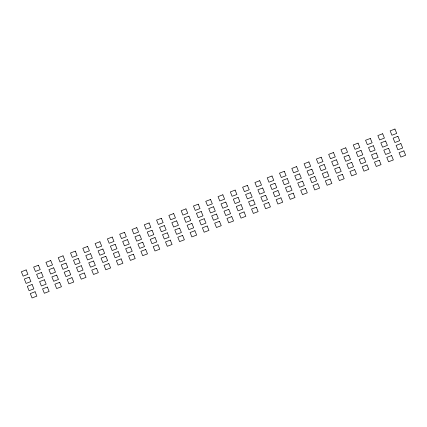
<?xml version="1.0" encoding="UTF-8"?>
<svg xmlns="http://www.w3.org/2000/svg" width="427" height="427" viewBox="0 0 427 427"><rect width="100%" height="100%" fill="white"/><g stroke="black" fill="none" stroke-linecap="round" stroke-linejoin="round"><path stroke-width="0.64" d="M26.143 269.928L21.35 271.764L23.133 276.125L27.931 274.294L26.143 269.928M38.435 265.236L33.642 267.067L35.43 271.433L40.223 269.597L38.435 265.236M50.733 260.539L45.935 262.37L47.723 266.736L52.516 264.905L50.733 260.539M63.025 255.842L58.227 257.673L60.015 262.039L64.808 260.208L63.025 255.842M75.317 251.145L70.524 252.976L72.307 257.342L77.1 255.511L75.317 251.145M87.61 246.448L82.817 248.279L84.599 252.645L89.398 250.814L87.61 246.448M99.902 241.751L95.109 243.587L96.892 247.948L101.69 246.117L99.902 241.751M112.194 237.06L107.401 238.89L109.189 243.257L113.982 241.42L112.194 237.06M124.492 232.363L119.693 234.193L121.481 238.56L126.275 236.729L124.492 232.363M136.784 227.666L131.986 229.496L133.774 233.863L138.567 232.032L136.784 227.666M149.076 222.969L144.283 224.799L146.066 229.166L150.859 227.335L149.076 222.969M161.369 218.272L156.576 220.102L158.358 224.469L163.151 222.638L161.369 218.272M173.661 213.575L168.868 215.405L170.651 219.772L175.449 217.941L173.661 213.575M185.953 208.883L181.16 210.714L182.948 215.08L187.741 213.244L185.953 208.883M198.245 204.186L193.452 206.017L195.24 210.383L200.033 208.552L198.245 204.186M210.543 199.489L205.745 201.32L207.533 205.686L212.326 203.855L210.543 199.489M222.835 194.792L218.042 196.623L219.825 200.989L224.618 199.158L222.835 194.792M235.128 190.095L230.334 191.926L232.117 196.292L236.91 194.461L235.128 190.095M247.42 185.398L242.627 187.229L244.409 191.595L249.208 189.764L247.42 185.398M259.712 180.701L254.919 182.537L256.707 186.898L261.5 185.067L259.712 180.701M272.004 176.009L267.211 177.84L268.999 182.206L273.792 180.37L272.004 176.009M284.302 171.312L279.504 173.143L281.292 177.509L286.085 175.678L284.302 171.312M296.594 166.615L291.801 168.446L293.584 172.812L298.377 170.981L296.594 166.615M308.886 161.918L304.093 163.749L305.876 168.115L310.669 166.284L308.886 161.918M321.179 157.221L316.386 159.052L318.168 163.418L322.967 161.587L321.179 157.221M333.471 152.524L328.678 154.36L330.461 158.721L335.259 156.89L333.471 152.524M345.763 147.833L340.97 149.663L342.758 154.03L347.551 152.193L345.763 147.833M358.061 143.136L353.262 144.966L355.05 149.333L359.844 147.502L358.061 143.136M370.353 138.439L365.555 140.269L367.343 144.636L372.136 142.805L370.353 138.439M382.645 133.742L377.852 135.572L379.635 139.939L384.428 138.108L382.645 133.742M394.938 129.045L390.145 130.875L391.927 135.242L396.726 133.411L394.938 129.045M29.121 277.208L24.323 279.039L26.111 283.405L30.904 281.569L29.121 277.208M41.414 272.511L36.621 274.342L38.403 278.708L43.196 276.877L41.414 272.511M53.706 267.814L48.913 269.645L50.696 274.011L55.494 272.18L53.706 267.814M65.998 263.117L61.205 264.948L62.988 269.314L67.786 267.483L65.998 263.117M78.29 258.42L73.497 260.251L75.285 264.617L80.079 262.786L78.29 258.42M90.588 253.723L85.79 255.554L87.578 259.92L92.371 258.089L90.588 253.723M102.88 249.032L98.082 250.862L99.87 255.229L104.663 253.392L102.88 249.032M115.173 244.335L110.379 246.165L112.162 250.532L116.955 248.701L115.173 244.335M127.465 239.638L122.672 241.468L124.454 245.835L129.248 244.004L127.465 239.638M139.757 234.941L134.964 236.771L136.747 241.138L141.545 239.307L139.757 234.941M152.049 230.244L147.256 232.074L149.044 236.441L153.837 234.61L152.049 230.244M164.342 225.547L159.549 227.377L161.337 231.744L166.13 229.913L164.342 225.547M176.639 220.85L171.841 222.686L173.629 227.047L178.422 225.216L176.639 220.85M188.931 216.158L184.138 217.989L185.921 222.355L190.714 220.519L188.931 216.158M201.224 211.461L196.431 213.292L198.213 217.658L203.006 215.827L201.224 211.461M213.516 206.764L208.723 208.595L210.506 212.961L215.304 211.13L213.516 206.764M225.808 202.067L221.015 203.898L222.803 208.264L227.596 206.433L225.808 202.067M238.101 197.37L233.307 199.201L235.096 203.567L239.889 201.736L238.101 197.37M250.398 192.673L245.6 194.509L247.388 198.87L252.181 197.039L250.398 192.673M262.69 187.981L257.897 189.812L259.68 194.178L264.473 192.342L262.69 187.981M274.983 183.284L270.19 185.115L271.972 189.481L276.765 187.65L274.983 183.284M287.275 178.587L282.482 180.418L284.265 184.784L289.063 182.953L287.275 178.587M299.567 173.89L294.774 175.721L296.562 180.087L301.355 178.256L299.567 173.89M311.859 169.193L307.066 171.024L308.854 175.39L313.648 173.559L311.859 169.193M324.157 164.496L319.359 166.333L321.147 170.693L325.94 168.862L324.157 164.496M336.449 159.805L331.651 161.636L333.439 166.002L338.232 164.165L336.449 159.805M348.742 155.108L343.948 156.939L345.731 161.305L350.524 159.474L348.742 155.108M361.034 150.411L356.241 152.242L358.023 156.608L362.822 154.777L361.034 150.411M373.326 145.714L368.533 147.545L370.316 151.911L375.114 150.08L373.326 145.714M385.618 141.017L380.825 142.848L382.613 147.214L387.406 145.383L385.618 141.017M397.916 136.32L393.118 138.151L394.906 142.517L399.699 140.686L397.916 136.32M32.094 284.483L27.301 286.314L29.084 290.68L33.882 288.849L32.094 284.483M44.387 279.786L39.594 281.617L41.382 285.983L46.175 284.152L44.387 279.786M56.684 275.089L51.886 276.92L53.674 281.286L58.467 279.455L56.684 275.089M68.977 270.392L64.178 272.223L65.966 276.589L70.759 274.758L68.977 270.392M81.269 265.695L76.476 267.526L78.258 271.892L83.051 270.061L81.269 265.695M93.561 260.998L88.768 262.835L90.551 267.195L95.349 265.364L93.561 260.998M105.853 256.307L101.06 258.138L102.843 262.504L107.641 260.667L105.853 256.307M118.146 251.61L113.352 253.441L115.141 257.807L119.934 255.976L118.146 251.61M130.438 246.913L125.645 248.744L127.433 253.11L132.226 251.279L130.438 246.913M142.735 242.216L137.937 244.047L139.725 248.413L144.518 246.582L142.735 242.216M155.028 237.519L150.235 239.35L152.017 243.716L156.81 241.885L155.028 237.519M167.32 232.822L162.527 234.658L164.31 239.019L169.103 237.188L167.32 232.822M179.612 228.13L174.819 229.961L176.602 234.327L181.4 232.491L179.612 228.13M191.904 223.433L187.111 225.264L188.899 229.63L193.693 227.799L191.904 223.433M204.197 218.736L199.404 220.567L201.192 224.933L205.985 223.102L204.197 218.736M216.494 214.039L211.696 215.87L213.484 220.236L218.277 218.405L216.494 214.039M228.787 209.342L223.994 211.173L225.776 215.539L230.569 213.708L228.787 209.342M241.079 204.645L236.286 206.481L238.069 210.842L242.862 209.011L241.079 204.645M253.371 199.953L248.578 201.784L250.361 206.15L255.159 204.314L253.371 199.953M265.663 195.256L260.87 197.087L262.658 201.453L267.451 199.622L265.663 195.256M277.956 190.559L273.163 192.39L274.951 196.756L279.744 194.925L277.956 190.559M290.253 185.862L285.455 187.693L287.243 192.059L292.036 190.228L290.253 185.862M302.546 181.165L297.752 182.996L299.535 187.362L304.328 185.531L302.546 181.165M314.838 176.468L310.045 178.299L311.827 182.665L316.62 180.834L314.838 176.468M327.13 171.771L322.337 173.608L324.12 177.968L328.918 176.137L327.13 171.771M339.422 167.08L334.629 168.911L336.412 173.277L341.21 171.446L339.422 167.08M351.715 162.383L346.921 164.214L348.71 168.58L353.503 166.749L351.715 162.383M364.012 157.686L359.214 159.517L361.002 163.883L365.795 162.052L364.012 157.686M376.304 152.989L371.506 154.82L373.294 159.186L378.087 157.355L376.304 152.989M388.597 148.292L383.804 150.123L385.586 154.489L390.379 152.658L388.597 148.292M400.889 143.595L396.096 145.431L397.879 149.792L402.677 147.961L400.889 143.595M35.073 291.758L30.274 293.589L32.062 297.955L36.855 296.124L35.073 291.758M47.365 287.061L42.572 288.892L44.355 293.258L49.148 291.427L47.365 287.061M59.657 282.364L54.864 284.195L56.647 288.561L61.445 286.731L59.657 282.364M71.95 277.667L67.156 279.498L68.939 283.864L73.738 282.033L71.95 277.667M84.242 272.97L79.449 274.807L81.237 279.167L86.03 277.337L84.242 272.97M96.539 268.279L91.741 270.11L93.529 274.476L98.322 272.639L96.539 268.279M108.832 263.582L104.033 265.413L105.821 269.779L110.614 267.948L108.832 263.582M121.124 258.885L116.331 260.716L118.114 265.082L122.907 263.251L121.124 258.885M133.416 254.188L128.623 256.019L130.406 260.385L135.199 258.554L133.416 254.188M145.708 249.491L140.915 251.322L142.698 255.688L147.496 253.857L145.708 249.491M158.001 244.794L153.208 246.63L154.996 250.991L159.789 249.16L158.001 244.794M170.293 240.102L165.5 241.933L167.288 246.299L172.081 244.463L170.293 240.102M182.591 235.405L177.792 237.236L179.58 241.602L184.373 239.771L182.591 235.405M194.883 230.708L190.09 232.539L191.872 236.905L196.666 235.074L194.883 230.708M207.175 226.011L202.382 227.842L204.165 232.208L208.958 230.377L207.175 226.011M219.467 221.314L214.674 223.145L216.457 227.511L221.255 225.68L219.467 221.314M231.76 216.617L226.967 218.448L228.755 222.814L233.548 220.983L231.76 216.617M244.052 211.92L239.259 213.756L241.047 218.117L245.84 216.286L244.052 211.92M256.349 207.228L251.551 209.059L253.339 213.425L258.132 211.595L256.349 207.228M268.642 202.531L263.849 204.362L265.631 208.728L270.424 206.898L268.642 202.531M280.934 197.834L276.141 199.665L277.924 204.031L282.717 202.201L280.934 197.834M293.226 193.137L288.433 194.968L290.216 199.334L295.014 197.504L293.226 193.137M305.518 188.44L300.725 190.271L302.508 194.637L307.307 192.807L305.518 188.44M317.811 183.743L313.018 185.58L314.806 189.94L319.599 188.11L317.811 183.743M330.108 179.052L325.31 180.883L327.098 185.249L331.891 183.413L330.108 179.052M342.401 174.355L337.602 176.186L339.39 180.552L344.183 178.721L342.401 174.355M354.693 169.658L349.9 171.489L351.683 175.855L356.476 174.024L354.693 169.658M366.985 164.961L362.192 166.792L363.975 171.158L368.773 169.327L366.985 164.961M379.277 160.264L374.484 162.095L376.267 166.461L381.065 164.63L379.277 160.264M391.57 155.567L386.777 157.403L388.565 161.764L393.358 159.933L391.57 155.567M403.867 150.875L399.069 152.706L400.857 157.072L405.65 155.236L403.867 150.875"/></g></svg>
